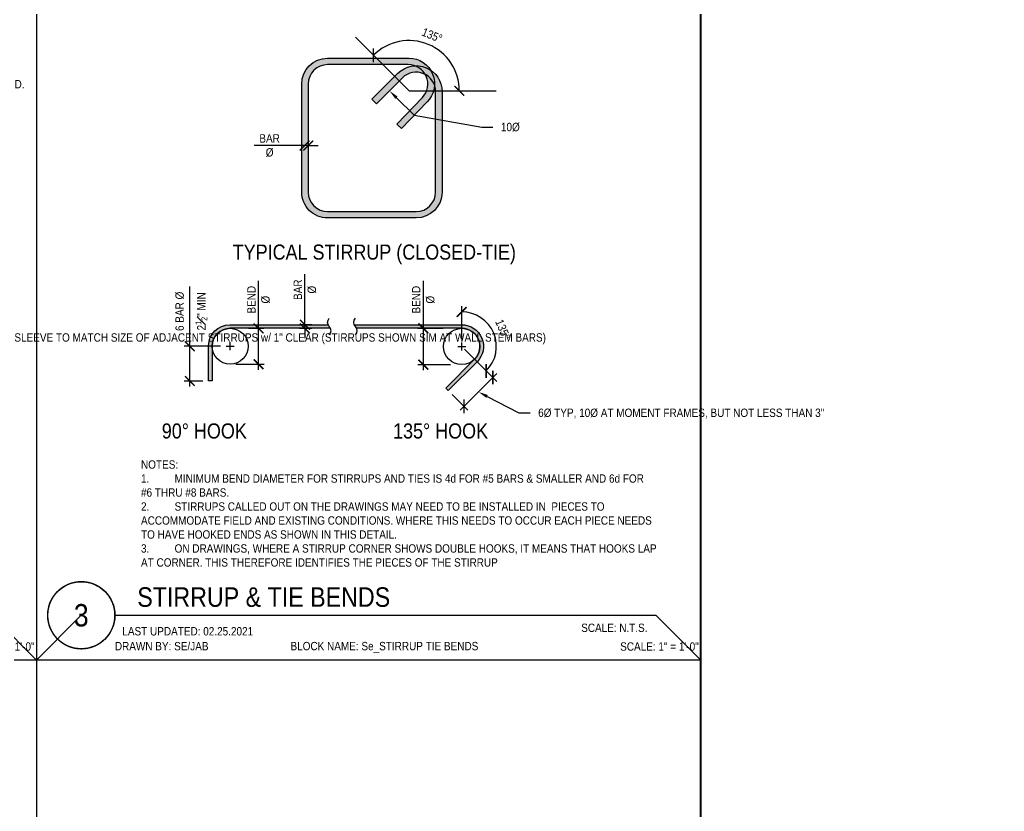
# Model space of a CAD drawing. Header units: inches. Extents: x -16404 to 14624, y -1591 to 16152.
# Drawn here: x 8255.1 to 8386.9, y 1353.7 to 1459.8 of the extents above; entities that cross this region are included whole.
import ezdxf
from ezdxf import colors
from ezdxf.entities.mleader import LeaderData, LeaderLine
from ezdxf.enums import TextEntityAlignment as Align
from ezdxf.math import Vec2, Vec3

# ---------------------------------------------------------------- set-up
doc = ezdxf.new("R2010")
doc.units = ezdxf.units.IN
doc.header["$LTSCALE"] = 24
doc.header["$MEASUREMENT"] = 0
doc.linetypes.add('DASHED2', pattern=[0.375, 0.25, -0.125])
doc.layers.get('0').update_dxf_attribs({"linetype": 'CONTINUOUS'})
doc.layers.get('DefPoints').update_dxf_attribs({"color": 251, "linetype": 'CONTINUOUS'})
doc.layers.add('DESIGNER COMMENTS', color=221, linetype='CONTINUOUS', plot=False)
doc.layers.add('S-ANNO-GRID-NONPLOT', color=251, linetype='CONTINUOUS', plot=False)
for name, color, linetype in [('S-ANNO-DIMS', 2, 'CONTINUOUS'), ('S-ANNO-NOTE', 4, 'CONTINUOUS'), ('S-BREAK', 2, 'CONTINUOUS'), ('S-REBAR', 7, 'CONTINUOUS'), ('S-TYP DETAIL BLOCKS', 1, 'CONTINUOUS')]:
    doc.layers.add(name, color=color, linetype=linetype)
doc.layers.add('S-POCHE-227', color=7, linetype='CONTINUOUS', true_color=0xe3e3e3, transparency=0.8)
doc.styles.add('Arial', font='arial.ttf', dxfattribs={"width": 0.85})
doc.dimstyles.new('DIM-12_Se', dxfattribs={"dimscale": 12, "dimtxt": 0.09375, "dimasz": 0.109375, "dimexe": 0.0625, "dimexo": 0.0625, "dimgap": 0.0625, "dimtad": 1, "dimdec": 4, "dimzin": 11, "dimdsep": 46, "dimlunit": 4, "dimtxsty": 'Arial', "dimblk": 'ARCHTICK', "dimcen": 0.125, "dimdle": 0.0625, "dimclrd": 256, "dimclre": 256, "dimclrt": 4, "dimadec": 0, "dimazin": 0, "dimtfac": 0.75, "dimtdec": 4, "dimtmove": 0, "dimatfit": 3, "dimfxl": 1, "dimfrac": 1, "dimtolj": 1, "dimtzin": 0, "dimarcsym": 0})

# ---------------------------------------------------------------- blocks, each defined once
blk = doc.blocks.new('Se_30x42_DETAILS_GRID')
for p, q in [((29.656, 21.75), (29.656, 14.5)), ((37.07, 21.75), (37.07, 14.5)), ((29.656, 14.5), (30.156, 15)), ((29.656, 14.5), (22.242, 14.5)), ((37.07, 14.5), (29.656, 14.5)), ((29.656, 14.5), (29.656, 7.25)), ((37.07, 14.5), (37.07, 7.25))]:
    blk.add_line(p, q)
at = {"linetype": 'DASHED2', "ltscale": 0.5}
for p, q in [((29.656, 14.5), (29.156, 15)), ((37.07, 14.5), (36.57, 15))]:
    blk.add_line(p, q, dxfattribs=at)
blk = doc.blocks.new('_Open90')
at = {"color": 0, "linetype": 'ByBlock', "lineweight": -2}
for p, q in [((-0.5, 0.5), (0, 0)), ((0, 0), (-1, 0)), ((0, 0), (-0.5, -0.5))]:
    blk.add_line(p, q, dxfattribs=at)
blk = doc.blocks.new('_Integral')
at = {"color": 0, "linetype": 'ByBlock', "lineweight": -2}
for centre, start, end in [((0.44, -0.09), 102, 168), ((-0.44, 0.09), 282, 348)]:
    blk.add_arc(centre, 0.454, start, end, dxfattribs=at)
blk = doc.blocks.new('*U789')
at = {"const_width": 0.188}
for points in [[(-4.5, 0, -1), (4.5, 0, 3.732051)], [(-4.5, 0, 1), (4.5, 0, -3.732051)]]:
    blk.add_lwpolyline(points, format="xyb", dxfattribs=at)
blk.add_lwpolyline([(4.5, 0), (76.97, 0)], dxfattribs=at)
blk.add_circle((0, 0), 4.5)
at = {"style": 'Arial', "width": 0.85}
for tag, p in [('DWG_TITLE_1', (7.5, 6.19)), ('DWG_TITLE_2', (7.5, 2.44))]:
    blk.add_attdef(tag, text='', height=2.62, dxfattribs=at).set_placement(p, align=Align.MIDDLE_LEFT)
blk.add_attdef('#', text='', height=3, dxfattribs=at).set_placement((0, 0), align=Align.MIDDLE_CENTER)
blk.add_attdef('SCALE', text='', height=1.12, dxfattribs=at).set_placement((75.84, -1.12), align=Align.TOP_RIGHT)
blk = doc.blocks.new('_ARCHTICK')
at = {"color": 0, "linetype": 'ByBlock', "const_width": 0.15}
blk.add_lwpolyline([(-0.5, -0.5), (0.5, 0.5)], dxfattribs=at)
blk = doc.blocks.new('*D865')
at = {"layer": 'DefPoints', "color": 0, "transparency": 16777216}
for p in [(50.96, 41.43), (50.96, 36.03), (50.96, 36.03), (55.59, 36.03), (55.66, 31.33)]:
    blk.add_point(p, dxfattribs=at)
at = {"layer": 'S-ANNO-DIMS', "lineweight": -2, "transparency": 16777216}
blk.add_arc((50.96, 36.03), 4.64, 315.0233, 90, dxfattribs=at)
at = {"layer": 'S-ANNO-DIMS', "lineweight": -2, "transparency": 16777216, "xscale": 1.3125, "yscale": 1.3125, "zscale": 1.3125}
for p, rotation in [((50.96, 40.66), 180), ((54.24, 32.75), 225.0232756469866)]:
    blk.add_blockref('_ARCHTICK', p, dxfattribs=dict(at, rotation=rotation))
at = {"layer": 'S-ANNO-DIMS', "color": 4, "transparency": 16777216, "insert": (56.46, 38.31), "char_height": 1.125, "attachment_point": 5, "rotation": 292.5116, "style": 'Arial'}
blk.add_mtext('\\A1;135°', dxfattribs=at)
blk = doc.blocks.new('*D866')
at = {"layer": 'DefPoints', "color": 0, "transparency": 16777216}
for p in [(53.02, 33.97), (49.16, 30.11), (51.27, 28)]:
    blk.add_point(p, dxfattribs=at)
at = {"layer": 'S-ANNO-DIMS', "lineweight": -2, "transparency": 16777216}
for p, q in [((53.55, 33.44), (55.66, 31.33)), ((55.66, 32.39), (50.74, 27.47)), ((49.69, 29.58), (51.8, 27.47))]:
    blk.add_line(p, q, dxfattribs=at)
at = {"layer": 'S-ANNO-DIMS', "lineweight": -2, "transparency": 16777216, "xscale": 1.3125, "yscale": 1.3125, "zscale": 1.3125}
for p, rotation in [((55.13, 31.86), 44.99999999999081), ((51.27, 28), 224.9999999999908)]:
    blk.add_blockref('_ARCHTICK', p, dxfattribs=dict(at, rotation=rotation))
blk = doc.blocks.new('*D867')
at = {"layer": 'DefPoints', "color": 0, "transparency": 16777216}
for p in [(45.82, 38.46), (49.24, 38.46), (50.21, 33.59)]:
    blk.add_point(p, dxfattribs=at)
at = {"layer": 'S-ANNO-DIMS', "lineweight": -2, "transparency": 16777216}
for p, q in [((45.82, 38.46), (45.82, 44.82)), ((48.49, 38.46), (45.07, 38.46)), ((45.82, 32.84), (45.82, 38.46)), ((49.46, 33.59), (45.07, 33.59))]:
    blk.add_line(p, q, dxfattribs=at)
at = {"layer": 'S-ANNO-DIMS', "lineweight": -2, "transparency": 16777216, "xscale": 1.3125, "yscale": 1.3125, "zscale": 1.3125}
for p, rotation in [((45.82, 38.46), 90), ((45.82, 33.59), 270)]:
    blk.add_blockref('_ARCHTICK', p, dxfattribs=dict(at, rotation=rotation))
at = {"layer": 'S-ANNO-DIMS', "color": 4, "transparency": 16777216, "insert": (45.82, 42.3), "char_height": 1.125, "attachment_point": 5, "rotation": 90, "style": 'Arial'}
blk.add_mtext('\\A1;BEND\\P%%C ', dxfattribs=at)
blk = doc.blocks.new('*D868')
at = {"layer": 'DefPoints', "color": 0, "transparency": 16777216}
for p in [(29.96, 38.94), (31.64, 38.94), (31.64, 38.46)]:
    blk.add_point(p, dxfattribs=at)
at = {"layer": 'S-ANNO-DIMS', "lineweight": -2, "transparency": 16777216}
for p, q in [((29.96, 38.94), (29.96, 45.7)), ((30.89, 38.94), (29.21, 38.94)), ((30.89, 38.46), (29.21, 38.46)), ((29.96, 38.46), (29.96, 38.94)), ((29.96, 38.46), (29.96, 37.15))]:
    blk.add_line(p, q, dxfattribs=at)
at = {"layer": 'S-ANNO-DIMS', "lineweight": -2, "transparency": 16777216, "xscale": 1.3125, "yscale": 1.3125, "zscale": 1.3125}
for p, rotation in [((29.96, 38.94), 270), ((29.96, 38.46), 90)]:
    blk.add_blockref('_ARCHTICK', p, dxfattribs=dict(at, rotation=rotation))
at = {"layer": 'S-ANNO-DIMS', "color": 4, "transparency": 16777216, "insert": (29.96, 43.64), "char_height": 1.125, "attachment_point": 5, "rotation": 90, "style": 'Arial'}
blk.add_mtext('\\A1;BAR\\P%%C ', dxfattribs=at)
blk = doc.blocks.new('*D2468')
at = {"layer": 'DefPoints', "color": 0, "transparency": 16777216}
for p in [(14.54, 36.06), (19.4, 36.06), (17.05, 31.4)]:
    blk.add_point(p, dxfattribs=at)
at = {"layer": 'S-ANNO-DIMS', "lineweight": -2, "transparency": 16777216}
for p, q in [((14.54, 36.06), (14.54, 44.08)), ((18.65, 36.06), (13.79, 36.06)), ((14.54, 30.65), (14.54, 36.06)), ((16.3, 31.4), (13.79, 31.4))]:
    blk.add_line(p, q, dxfattribs=at)
at = {"layer": 'S-ANNO-DIMS', "lineweight": -2, "transparency": 16777216, "xscale": 1.3125, "yscale": 1.3125, "zscale": 1.3125}
for p, rotation in [((14.54, 36.06), 90), ((14.54, 31.4), 270)]:
    blk.add_blockref('_ARCHTICK', p, dxfattribs=dict(at, rotation=rotation))
at = {"layer": 'S-ANNO-DIMS', "color": 4, "transparency": 16777216, "char_height": 1.125, "attachment_point": 5, "rotation": 90, "style": 'Arial'}
for s, insert in [('\\A1;6 BAR %%C', (13.19, 40.74)), ('\\A1;2{\\H0.7x;\\S1#2;\\H1.4286x;" MIN}', (16.08, 40.74))]:
    blk.add_mtext(s, dxfattribs=dict(at, insert=insert))
blk = doc.blocks.new('*D869')
at = {"layer": 'DefPoints', "color": 0, "transparency": 16777216}
for p in [(23.75, 38.46), (23.75, 38.46), (19.94, 33.65)]:
    blk.add_point(p, dxfattribs=at)
at = {"layer": 'S-ANNO-DIMS', "lineweight": -2, "transparency": 16777216}
for p, q in [((23.75, 38.46), (23.75, 44.82)), ((23.75, 32.9), (23.75, 38.46)), ((20.69, 33.65), (24.5, 33.65))]:
    blk.add_line(p, q, dxfattribs=at)
at = {"layer": 'S-ANNO-DIMS', "lineweight": -2, "transparency": 16777216, "xscale": 1.3125, "yscale": 1.3125, "zscale": 1.3125}
for p, rotation in [((23.75, 38.46), 90), ((23.75, 33.65), 270)]:
    blk.add_blockref('_ARCHTICK', p, dxfattribs=dict(at, rotation=rotation))
at = {"layer": 'S-ANNO-DIMS', "color": 4, "transparency": 16777216, "insert": (23.75, 42.3), "char_height": 1.125, "attachment_point": 5, "rotation": 90, "style": 'Arial'}
blk.add_mtext('\\A1;BEND\\P%%C ', dxfattribs=at)
blk = doc.blocks.new('*D870')
at = {"layer": 'DefPoints', "color": 0, "transparency": 16777216}
for p in [(36.72, 77.47), (48.67, 75.06), (43.9, 70.29), (43.9, 70.29), (55.57, 70.29)]:
    blk.add_point(p, dxfattribs=at)
at = {"layer": 'S-ANNO-DIMS', "lineweight": -2, "transparency": 16777216}
blk.add_arc((43.9, 70.29), 6.74, 360, 135, dxfattribs=at)
at = {"layer": 'S-ANNO-DIMS', "lineweight": -2, "transparency": 16777216, "xscale": 1.3125, "yscale": 1.3125, "zscale": 1.3125}
for p, rotation in [((39.13, 75.06), 225.0000000000073), ((50.64, 70.29), 269.9999999999999)]:
    blk.add_blockref('_ARCHTICK', p, dxfattribs=dict(at, rotation=rotation))
at = {"layer": 'S-ANNO-DIMS', "color": 4, "transparency": 16777216, "insert": (46.99, 77.74), "char_height": 1.125, "attachment_point": 5, "rotation": 337.5, "style": 'Arial'}
blk.add_mtext('\\A1;135°', dxfattribs=at)
blk = doc.blocks.new('*D871')
at = {"layer": 'DefPoints', "color": 0, "transparency": 16777216}
for p in [(29.92, 62.96), (29.92, 62.96), (30.4, 62.96)]:
    blk.add_point(p, dxfattribs=at)
at = {"layer": 'S-ANNO-DIMS', "lineweight": -2, "transparency": 16777216}
for p, q in [((29.92, 62.96), (23.16, 62.96)), ((30.4, 62.96), (29.92, 62.96)), ((30.4, 62.96), (31.71, 62.96))]:
    blk.add_line(p, q, dxfattribs=at)
at = {"layer": 'S-ANNO-DIMS', "lineweight": -2, "transparency": 16777216, "xscale": 1.3125, "yscale": 1.3125, "zscale": 1.3125}
blk.add_blockref('_ARCHTICK', (29.92, 62.96), dxfattribs=at)
at = {"layer": 'S-ANNO-DIMS', "lineweight": -2, "transparency": 16777216, "xscale": 1.3125, "yscale": 1.3125, "zscale": 1.3125, "rotation": 180}
blk.add_blockref('_ARCHTICK', (30.4, 62.96), dxfattribs=at)
at = {"layer": 'S-ANNO-DIMS', "color": 4, "transparency": 16777216, "insert": (25.23, 62.96), "char_height": 1.125, "attachment_point": 5, "style": 'Arial'}
blk.add_mtext('\\A1;BAR\\P%%C ', dxfattribs=at)
blk = doc.blocks.new('Se_END INTERSECTION AND CORNERS OF CONCRETE WALLS & FOOTINGS')
at = {"layer": 'S-ANNO-NOTE'}
ml = blk.add_multileader_mtext('Standard', dxfattribs=at)
ml.set_content('#3 U BARS AT TYP HORIZONTAL BAR SPACING', color=4, style='Arial')
ml.set_leader_properties(color=2)
ml.build(insert=Vec2(0, 0))
ml.multileader.update_dxf_attribs({"dogleg_length": 0.125, "arrow_head_size": 1.3125, "scale": 12})
ctx = ml.context
ctx.base_point, ctx.scale, ctx.char_height, ctx.arrow_head_size, ctx.landing_gap_size, ctx.plane_origin = Vec3(61.5, 157.11819), 12, 1.125, 1.3125, 1.08, Vec3(84.28095, -151.81333)
notes = []
notes.append((ctx, [(1, (1, 1, 0), (60, 157.11819), (1, 0), 1.5, [(0, [(52.75, 149.78735)], 0, [])])]))
ctx.mtext.insert, ctx.mtext.width, ctx.mtext.flow_direction = Vec3(62.58, 157.69028), 11.1279453, 5
ml = blk.add_multileader_mtext('Standard', dxfattribs=at)
ml.set_content('TYP WALL VERT BAR', color=4, style='Arial')
ml.set_leader_properties(color=2)
ml.build(insert=Vec2(0, 0))
ml.multileader.update_dxf_attribs({"dogleg_length": 0.125, "arrow_head_size": 1.3125, "scale": 12})
ctx = ml.context
ctx.base_point, ctx.scale, ctx.char_height, ctx.arrow_head_size, ctx.landing_gap_size, ctx.plane_origin = Vec3(158.625, 157.22955), 12, 1.125, 1.3125, 1.08, Vec3(96.51222, -165.62382)
notes.append((ctx, [(0, (1, 1, 0), (157.125, 157.22955), (1, 0), 1.5, [(1, [(148, 148.10455)], 0, [])])]))
ctx.mtext.insert, ctx.mtext.width, ctx.mtext.flow_direction = Vec3(159.705, 157.79244), 9.5057509, 5
for ctx, leaders in notes:
    for number, flags, end, landing, length, lines in leaders:
        leader = LeaderData()
        leader.index, (leader.has_last_leader_line, leader.has_dogleg_vector, leader.attachment_direction) = number, flags
        leader.last_leader_point, leader.dogleg_vector, leader.dogleg_length = Vec3(end), Vec3(landing), length
        for number, points, colour, breaks in lines:
            line = LeaderLine()
            line.index, line.vertices, line.color, line.breaks = number, Vec3.list(points), colors.encode_raw_color(colour), breaks
            leader.lines.append(line)
        ctx.leaders.append(leader)
blk = doc.blocks.new('Se_PIPE SLEEVE THROUGH CONCRETE FOOTING STEM')
at = {"layer": 'DESIGNER COMMENTS', "insert": (82.7091, -3.625), "char_height": 1.125, "width": 19.68745, "attachment_point": 3, "style": 'Arial'}
blk.add_mtext('\\A1;SCALE: 1{\\H1x;" = 1\'-0"}', dxfattribs=at)
at = {"layer": 'S-ANNO-NOTE'}
ml = blk.add_multileader_mtext('Standard', dxfattribs=at)
ml.set_content('PIPE SLEEVE WHERE OCCURS, S.M.D.', color=4, style='Arial')
ml.set_leader_properties(color=2)
ml.build(insert=Vec2(0, 0))
ml.multileader.update_dxf_attribs({"dogleg_length": 0.125, "arrow_head_size": 1.3125, "scale": 12})
ctx = ml.context
ctx.base_point, ctx.scale, ctx.char_height, ctx.arrow_head_size, ctx.landing_gap_size, ctx.plane_origin = Vec3(55.34362, 71.07152), 12, 1.125, 1.3125, 1.08, Vec3(68.85312, 361.18042)
notes = []
notes.append((ctx, [(1, (1, 1, 0), (53.84362, 71.07152), (1, 0), 1.5, [(0, [(42.84362, 58.07152)], 0, [])])]))
ctx.mtext.insert, ctx.mtext.width, ctx.mtext.flow_direction = Vec3(56.42362, 71.74529), 15.7018751, 5
ml = blk.add_multileader_mtext('Standard', dxfattribs=at)
ml.set_content('ADD STIRRUP ON EACH SIDE OF PIPE SLEEVE TO MATCH SIZE OF ADJACENT STIRRUPS w/ 1" CLEAR (STIRRUPS SHOWN SIM AT WALL STEM BARS)', color=4, style='Arial')
ml.set_leader_properties(color=2)
ml.build(insert=Vec2(0, 0))
ml.multileader.update_dxf_attribs({"dogleg_length": 0.36, "arrow_head_size": 1.3125, "scale": 12})
ctx = ml.context
ctx.base_point, ctx.scale, ctx.char_height, ctx.arrow_head_size, ctx.landing_gap_size, ctx.plane_origin = Vec3(53.91549, 37.07152), 12, 1.125, 1.3125, 1.08, Vec3(4.17465, 339.92106)
notes.append((ctx, [(0, (1, 1, 0), (52.41549, 37.07152), (1, 0), 1.5, [(1, [(38.34362, 50.07152), (47.34362, 50.07152)], 0, [])])]))
ctx.mtext.insert, ctx.mtext.width, ctx.mtext.flow_direction = Vec3(54.99549, 37.79939), 23.8756938, 5
for ctx, leaders in notes:
    for number, flags, end, landing, length, lines in leaders:
        leader = LeaderData()
        leader.index, (leader.has_last_leader_line, leader.has_dogleg_vector, leader.attachment_direction) = number, flags
        leader.last_leader_point, leader.dogleg_vector, leader.dogleg_length = Vec3(end), Vec3(landing), length
        for number, points, colour, breaks in lines:
            line = LeaderLine()
            line.index, line.vertices, line.color, line.breaks = number, Vec3.list(points), colors.encode_raw_color(colour), breaks
            leader.lines.append(line)
        ctx.leaders.append(leader)
blk = doc.blocks.new('Se_SILL PLATE BOLTING AT SHEAR WALL')
at = {"layer": 'S-ANNO-NOTE'}
ml = blk.add_multileader_mtext('Standard', dxfattribs=at)
ml.set_content('\\A1;2x4 STRUCTURAL WALL WHERE OCCURS PER PLAN', color=4, style='Arial')
ml.set_leader_properties(color=2)
ml.set_arrow_properties(name='INTEGRAL')
ml.build(insert=Vec2(0, 0))
ml.multileader.update_dxf_attribs({"dogleg_length": 0.36, "arrow_head_size": 1.3125, "scale": 12})
ctx = ml.context
ctx.base_point, ctx.scale, ctx.char_height, ctx.arrow_head_size, ctx.landing_gap_size, ctx.plane_origin = Vec3(34.85455, 70.90393), 12, 1.125, 1.3125, 1.08, Vec3(-5.74255, 354.61849)
notes = []
notes.append((ctx, [(0, (1, 1, 0), (33.35455, 70.90393), (1, 0), 1.5, [(0, [(28.12124, 60.12084)], 0, [])])]))
ctx.mtext.insert, ctx.mtext.width, ctx.mtext.flow_direction = Vec3(35.93455, 71.47602), 20.2188117, 5
ml = blk.add_multileader_mtext('Standard', dxfattribs=at)
ml.set_content('\\A1;ANCHOR BOLT w/ BEARING PLATE PER SHEAR WALL SCHEDULE, TYP.', color=4, style='Arial')
ml.set_leader_properties(color=2)
ml.build(insert=Vec2(0, 0))
ml.multileader.update_dxf_attribs({"dogleg_length": 0.36, "arrow_head_size": 1.3125, "scale": 12})
ctx = ml.context
ctx.base_point, ctx.scale, ctx.char_height, ctx.arrow_head_size, ctx.landing_gap_size, ctx.plane_origin = Vec3(34.85455, 62.87318), 12, 1.125, 1.3125, 1.08, Vec3(-5.74255, 346.58774)
notes.append((ctx, [(0, (1, 1, 0), (33.35455, 62.87318), (1, 0), 1.5, [(0, [(27.87017, 52.09009)], 0, [])])]))
ctx.mtext.insert, ctx.mtext.width, ctx.mtext.flow_direction = Vec3(35.93455, 63.54695), 17.6679562, 5
ml = blk.add_multileader_mtext('Standard', dxfattribs=at)
ml.set_content('\\A1;MIN 3x SILL PLATE, TYP', color=4, style='Arial')
ml.set_leader_properties(color=2)
ml.build(insert=Vec2(0, 0))
ml.multileader.update_dxf_attribs({"dogleg_length": 0.36, "arrow_head_size": 1.3125, "scale": 12})
ctx = ml.context
ctx.base_point, ctx.scale, ctx.char_height, ctx.arrow_head_size, ctx.landing_gap_size, ctx.plane_origin = Vec3(34.91893, 55.19904), 12, 1.125, 1.3125, 1.08, Vec3(-5.24255, 338.4136)
notes.append((ctx, [(0, (1, 1, 0), (33.41893, 55.19904), (1, 0), 1.5, [(0, [(29.35455, 47.84683)], 0, [])])]))
ctx.mtext.insert, ctx.mtext.width, ctx.mtext.flow_direction = Vec3(35.99893, 55.87281), 24.332059, 5
ml = blk.add_multileader_mtext('Standard', dxfattribs=at)
ml.set_content('\\A1;HOLDOWN POST PER PLAN AND SHEAR WALL SCHEDULE', color=4, style='Arial')
ml.set_leader_properties(color=2)
ml.build(insert=Vec2(0, 0))
ml.multileader.update_dxf_attribs({"dogleg_length": 0.36, "arrow_head_size": 1.3125, "scale": 12})
ctx = ml.context
ctx.base_point, ctx.scale, ctx.char_height, ctx.arrow_head_size, ctx.landing_gap_size, ctx.plane_origin = Vec3(34.91893, 51.81448), 12, 1.125, 1.3125, 1.08, Vec3(52.0335, 318.7076)
notes.append((ctx, [(1, (1, 1, 0), (33.41893, 51.81448), (1, 0), 1.5, [(0, [(30.36145, 39.12318)], 0, [])])]))
ctx.mtext.insert, ctx.mtext.width, ctx.mtext.flow_direction = Vec3(35.99893, 52.38658), 14.0966951, 5
ml = blk.add_multileader_mtext('Standard', dxfattribs=at)
ml.set_content('\\A1;2x6 STRUCTURAL WALL WHERE OCCURS PER PLAN', color=4, style='Arial')
ml.set_leader_properties(color=2)
ml.set_arrow_properties(name='INTEGRAL')
ml.build(insert=Vec2(0, 0))
ml.multileader.update_dxf_attribs({"dogleg_length": 0.36, "arrow_head_size": 1.3125, "scale": 12})
ctx = ml.context
ctx.base_point, ctx.scale, ctx.char_height, ctx.arrow_head_size, ctx.landing_gap_size, ctx.plane_origin = Vec3(59.97955, 50.47147), 12, 1.125, 1.3125, 1.08, Vec3(18.88245, 328.09377)
notes.append((ctx, [(0, (1, 1, 0), (58.47955, 50.47147), (1, 0), 1.5, [(0, [(47.46339, 37.48361)], 0, [])])]))
ctx.mtext.insert, ctx.mtext.width, ctx.mtext.flow_direction = Vec3(61.05955, 51.04356), 19.86308, 5
ml = blk.add_multileader_mtext('Standard', dxfattribs=at)
ml.set_content('\\A1;{\\C4;SILL PLATE SPLICE WHERE OCCURS}', color=4, style='Arial')
ml.set_leader_properties(color=2)
ml.build(insert=Vec2(0, 0))
ml.multileader.update_dxf_attribs({"dogleg_length": 0.36, "arrow_head_size": 1.3125, "scale": 12})
ctx = ml.context
ctx.base_point, ctx.scale, ctx.char_height, ctx.arrow_head_size, ctx.landing_gap_size, ctx.plane_origin = Vec3(59.97955, 45.08593), 12, 1.125, 1.3125, 1.08, Vec3(18.88245, 332.83774)
notes.append((ctx, [(0, (1, 1, 0), (58.47955, 45.08593), (1, 0), 1.5, [(0, [(55.47955, 39.12318)], 0, [])])]))
ctx.mtext.insert, ctx.mtext.width, ctx.mtext.flow_direction = Vec3(61.05955, 45.65802), 15.3631521, 5
for ctx, leaders in notes:
    for number, flags, end, landing, length, lines in leaders:
        leader = LeaderData()
        leader.index, (leader.has_last_leader_line, leader.has_dogleg_vector, leader.attachment_direction) = number, flags
        leader.last_leader_point, leader.dogleg_vector, leader.dogleg_length = Vec3(end), Vec3(landing), length
        for number, points, colour, breaks in lines:
            line = LeaderLine()
            line.index, line.vertices, line.color, line.breaks = number, Vec3.list(points), colors.encode_raw_color(colour), breaks
            leader.lines.append(line)
        ctx.leaders.append(leader)
blk = doc.blocks.new('Se_STIRRUP TIE BENDS')
at = {"layer": 'S-POCHE-227'}
h = blk.add_hatch(color=256, dxfattribs=at)
h.dxf.hatch_style = 1
h.paths.add_polyline_path([(32.99665, 73.8078), (43.77443, 73.8078, -0.091244886), (44.70296, 73.65625, -0.161147357), (46.79891, 73.06649, 0.257763336), (43.88753, 74.6742), (32.99665, 74.6742, 0.414213555), (29.53106, 71.20861), (29.53106, 56.71358, 0.414213569), (32.9951, 53.24954), (44.85976, 53.24954, 0.414213562), (48.32534, 56.71513), (48.32534, 70.19421, 0.249215375), (46.79891, 73.06649, -0.156633403), (47.32132, 71.02877, -0.081900897), (47.45895, 70.19421), (47.45895, 56.71513, -0.414213562), (44.85976, 54.11594), (32.99665, 54.11594, -0.414213562), (30.39746, 56.71513), (30.39746, 71.20861, -0.414213562)])
h = blk.add_hatch(color=256, dxfattribs=at)
h.dxf.hatch_style = 1
h.paths.add_polyline_path([(44.70296, 73.65625, 0.187175864), (42.40922, 72.64475), (38.93586, 69.17139), (39.54849, 68.55875), (43.02185, 72.03211, -0.33132196), (46.09299, 72.48221, 0.180721196)])
h = blk.add_hatch(color=256, dxfattribs=at)
h.dxf.hatch_style = 1
h.paths.add_polyline_path([(46.79891, 73.06649, 0.161147357), (44.70296, 73.65625, -0.180721196), (46.09299, 72.48221, -0.189615573), (47.32132, 71.02877, 0.156633403)])
h = blk.add_hatch(color=256, dxfattribs=at)
h.dxf.hatch_style = 1
h.paths.add_polyline_path([(47.32132, 71.02877, 0.189615573), (46.09299, 72.48221, -0.33132196), (45.69669, 69.40367), (42.2613, 65.84594), (42.87403, 65.23321), (46.32102, 68.80296, 0.183306645)])
h = blk.add_hatch(color=256, dxfattribs=at)
h.dxf.hatch_style = 1
h.paths.add_polyline_path([(33.06264, 38.94431), (19.89238, 38.94344, 0.414194401), (17.05338, 36.10426), (17.05338, 31.40411), (17.53338, 31.40411), (17.53338, 36.06388, -0.414213562), (19.93338, 38.46388), (33.38556, 38.46388, 0.09077871), (33.2238, 38.70379, -0.092237398)])
h = blk.add_hatch(color=256, dxfattribs=at)
h.dxf.hatch_style = 1
h.paths.add_polyline_path([(50.95853, 38.94388), (36.57755, 38.94388, 0.09216575), (36.73862, 38.70358, -0.0907044), (36.90029, 38.46388), (50.95853, 38.46388, -0.667812356), (52.68172, 34.30969), (48.82213, 30.45009), (49.16154, 30.11068), (53.0213, 33.97044, 0.667843869)])
at = {"layer": 'S-ANNO-DIMS'}
for p, q in [((50.95853, 37.06939), (50.95853, 41.42915)), ((22.40623, 38.46388), (24.46911, 38.46388)), ((55.51448, 31.47693), (51.32301, 35.66841))]:
    blk.add_line(p, q, dxfattribs=at)
at = {"layer": 'S-ANNO-NOTE', "color": 2}
for q in [(36.72156, 77.46848), (55.57021, 70.28963)]:
    blk.add_line((43.90041, 70.28963), q, dxfattribs=at)
at = {"layer": 'S-ANNO-NOTE'}
for p, q in [((19.39941, 36.05651), (20.47941, 36.05651)), ((19.93941, 35.51651), (19.93941, 36.59651)), ((50.41853, 36.02939), (51.49853, 36.02939)), ((50.95853, 35.48939), (50.95853, 36.56939))]:
    blk.add_line(p, q, dxfattribs=at)
at = {"layer": 'S-ANNO-NOTE', "color": 1, "ltscale": 0.75}
for centre, radius in [((19.93941, 36.05651), 2.40738), ((50.95853, 36.02939), 2.43449)]:
    blk.add_circle(centre, radius, dxfattribs=at)
at = {"layer": 'S-BREAK'}
for points in [[(33.22268, 37.57911, 0.408464845), (33.2235, 38.7041, -0.407414976), (33.2235, 39.81018, -2.166216757)], [(36.73751, 37.57889, 0.408464845), (36.73832, 38.70388, -0.407414976), (36.73832, 39.80996, -2.166216757)]]:
    blk.add_lwpolyline(points, format="xyb", dxfattribs=at)
at = {"layer": 'S-REBAR'}
for points in [[(39.54849, 68.55875), (38.93586, 69.17139), (42.40922, 72.64475, -0.668016982), (48.32534, 70.19576), (48.32534, 56.71513, -0.414213562), (44.85976, 53.24954), (32.9951, 53.24954, -0.414344554), (29.53106, 56.71513), (29.53106, 71.20861, -0.414213553), (32.99665, 74.6742), (43.88753, 74.6742, -0.668016931), (46.32102, 68.80296), (42.87403, 65.23321), (42.2613, 65.84594), (45.69669, 69.40367, 0.668178638), (43.78144, 73.80793, 1.815498536)], [(43.76629, 73.8078), (32.99665, 73.8078, 0.414213562), (30.39746, 71.20861), (30.39746, 56.71513, 0.414213562), (32.99665, 54.11594), (44.85976, 54.11594, 0.414213562), (47.45895, 56.71513), (47.45895, 70.19421, 0.668178638), (43.02185, 72.03211), (39.54849, 68.55875)], [(33.38556, 38.46388), (19.93338, 38.46388, 0.414213562), (17.53338, 36.06388), (17.53338, 31.40411), (17.05338, 31.40411), (17.05338, 36.10426, -0.414213562), (19.89256, 38.94344), (33.06264, 38.94431)], [(36.57755, 38.94388), (50.95853, 38.94388, -0.667843869), (53.0213, 33.97044), (49.16154, 30.11068), (48.82213, 30.45009), (52.68172, 34.30969, 0.667812356), (50.95853, 38.46388), (36.90029, 38.46388)]]:
    blk.add_lwpolyline(points, format="xyb", dxfattribs=at)
at = {"layer": 'DESIGNER COMMENTS', "char_height": 1.125, "style": 'Arial'}
for s, insert, width, attachment_point in [('\\A1;LAST UPDATED: 02.25.2021', (5.49984, -1.58101), 17.4709661, 1), ('\\A1;DRAWN BY: SE/JAB', (4.49984, -3.58101), 12.4848985, 1), ('\\A1;BLOCK NAME: Se_STIRRUP TIE BENDS', (40.60455, -4.29464), 25.1066158, 5), ('\\A1;SCALE: 1{\\H1x;" = 1\'-0"}', (82.7091, -3.625), 19.68745, 3)]:
    blk.add_mtext(s, dxfattribs=dict(at, insert=insert, width=width, attachment_point=attachment_point))
at = {"layer": 'S-ANNO-NOTE', "color": 6, "insert": (39.25536, 47.06017), "char_height": 2.025, "width": 64.5013994, "attachment_point": 8, "style": 'Arial'}
blk.add_mtext('TYPICAL STIRRUP (CLOSED-TIE)', dxfattribs=at)
at = {"layer": 'S-ANNO-NOTE', "color": 6, "char_height": 2.025, "attachment_point": 8, "style": 'Arial'}
for s, insert in [('90%%D HOOK', (16.47871, 23.66246)), ('135%%D HOOK', (48.12512, 23.66246))]:
    blk.add_mtext(s, dxfattribs=dict(at, insert=insert))
at = {"layer": 'S-ANNO-NOTE', "insert": (8.00004, 6.50001), "char_height": 1.125, "width": 68.9990448, "attachment_point": 7, "style": 'Arial'}
blk.add_mtext('NOTES: {\\L\\P\\pi-3.375,l3.375,t3.375;}1.^IMINIMUM BEND DIAMETER FOR STIRRUPS AND TIES IS 4d FOR #5 BARS & SMALLER AND 6d FOR #6 THRU #8 BARS.\\P2.^ISTIRRUPS CALLED OUT ON THE DRAWINGS MAY NEED TO BE INSTALLED IN  PIECES TO ACCOMMODATE FIELD AND EXISTING CONDITIONS. WHERE THIS NEEDS TO OCCUR EACH PIECE NEEDS TO HAVE HOOKED ENDS AS SHOWN IN THIS DETAIL. \\P3.^ION DRAWINGS, WHERE A STIRRUP CORNER SHOWS DOUBLE HOOKS, IT MEANS THAT HOOKS LAP AT CORNER. THIS THEREFORE IDENTIFIES THE PIECES OF THE STIRRUP', dxfattribs=at)
at = {"layer": 'S-ANNO-DIMS'}
for base, line1, line2, picture, middle in [((48.66739, 75.05661), ((43.90041, 70.28963), (55.57021, 70.28963)), ((43.90041, 70.28963), (36.72156, 77.46848)), '*D870', (46.98725, 77.74193)), ((55.59411, 36.03064), ((55.65759, 31.33415), (50.95853, 36.02939)), ((50.95853, 36.02939), (50.95853, 41.42915)), '*D865', (56.46472, 38.31144))]:
    dim = blk.add_angular_dim_2l(base=base, line1=line1, line2=line2, dimstyle='DIM-12_Se', dxfattribs=at)
    dim.commit()
    dim.dimension.update_dxf_attribs({"geometry": picture, "text_midpoint": middle})
for base, p1, p2, angle, text, picture, middle, dimtype in [((29.91712, 62.96187), (30.39746, 62.96187), (29.91712, 62.96187), 180, 'BAR\\X%%C ', '*D871', (25.22614, 62.96187), 128), ((29.95587, 38.94421), (31.63915, 38.46388), (31.63915, 38.94421), 90, 'BAR\\X%%C ', '*D868', (29.95587, 43.6352), 128), ((14.54166, 36.05651), (17.05338, 31.40411), (19.39941, 36.05651), 90, '6 BAR %%C\\X2{\\H0.7x;\\S1#2;\\H1.4286x;" MIN}', '*D2468', (14.54166, 40.74408), 160), ((23.74911, 38.46388), (19.93941, 33.64913), (23.74911, 38.46388), 90, 'BEND\\X%%C ', '*D869', (23.74911, 42.29766), 128), ((45.82221, 38.46388), (50.20853, 33.5949), (49.23905, 38.46388), 90, 'BEND\\X%%C ', '*D867', (45.82221, 42.29766), 128)]:
    dim = blk.add_linear_dim(base=base, p1=p1, p2=p2, angle=angle, text=text, dimstyle='DIM-12_Se', dxfattribs=at)
    dim.commit()
    dim.dimension.update_dxf_attribs({"geometry": picture, "text_midpoint": middle, "dimtype": dimtype})
dim = blk.add_linear_dim(base=(51.2675, 28.00472), p1=(53.0213, 33.97044), p2=(49.16154, 30.11068), angle=225, text=' ', dimstyle='DIM-12_Se', dxfattribs=at)
dim.commit()
dim.dimension.update_dxf_attribs({"geometry": '*D866', "text_midpoint": (53.19738, 29.9346)})
at = {"layer": 'S-ANNO-NOTE'}
ml = blk.add_multileader_mtext('Standard', dxfattribs=at)
ml.set_content('10%%C', color=4, style='Arial')
ml.set_leader_properties(color=2)
ml.build(insert=Vec2(0, 0))
ml.multileader.update_dxf_attribs({"dogleg_length": 0.36, "arrow_head_size": 1.3125, "scale": 12})
ctx = ml.context
ctx.base_point, ctx.scale, ctx.char_height, ctx.arrow_head_size, ctx.landing_gap_size, ctx.plane_origin = Vec3(55.13304, 65.42569), 12, 1.125, 1.3125, 1.08, Vec3(21.58105, 357.93101)
notes = []
notes.append((ctx, [(0, (1, 1, 0), (53.63304, 65.42569), (1, 0), 1.5, [(1, [(41.28517, 70.29543), (44.59753, 67.01808)], 0, [])])]))
ctx.mtext.insert, ctx.mtext.width, ctx.mtext.flow_direction = Vec3(56.21304, 66.01083), 2.4866721, 5
ml = blk.add_multileader_mtext('Standard', dxfattribs=at)
ml.set_content('6%%C TYP, 10%%C AT MOMENT FRAMES, BUT NOT LESS THAN 3"', color=4, style='Arial')
ml.set_leader_properties(color=2)
ml.build(insert=Vec2(0, 0))
ml.multileader.update_dxf_attribs({"dogleg_length": 0.36, "arrow_head_size": 1.3125, "scale": 12})
ctx = ml.context
ctx.base_point, ctx.scale, ctx.char_height, ctx.arrow_head_size, ctx.landing_gap_size, ctx.plane_origin = Vec3(60.11848, 27.13178), 12, 1.125, 1.3125, 1.08, Vec3(27.86957, 320.15816)
notes.append((ctx, [(0, (1, 1, 0), (58.61848, 27.13178), (1, 0), 1.5, [(0, [(53.19738, 29.9346)], 0, [])])]))
ctx.mtext.insert, ctx.mtext.width, ctx.mtext.flow_direction = Vec3(61.19848, 27.70426), 15.329514, 5
for ctx, leaders in notes:
    for number, flags, end, landing, length, lines in leaders:
        leader = LeaderData()
        leader.index, (leader.has_last_leader_line, leader.has_dogleg_vector, leader.attachment_direction) = number, flags
        leader.last_leader_point, leader.dogleg_vector, leader.dogleg_length = Vec3(end), Vec3(landing), length
        for number, points, colour, breaks in lines:
            line = LeaderLine()
            line.index, line.vertices, line.color, line.breaks = number, Vec3.list(points), colors.encode_raw_color(colour), breaks
            leader.lines.append(line)
        ctx.leaders.append(leader)

msp = doc.modelspace()

# ---------------------------------------------------------------- linework, layer by layer
at = {"layer": 'S-ANNO-GRID-NONPLOT'}
msp.add_line((8346.27297, 0), (8346.27297, 7896), dxfattribs=at)

# ---------------------------------------------------------------- block references
at = {"layer": 'S-ANNO-GRID-NONPLOT', "xscale": 12, "yscale": 12, "zscale": 12}
msp.add_blockref('Se_30x42_DETAILS_GRID', (7901.43657, 1200), dxfattribs=at)
at = {"layer": 'S-ANNO-NOTE'}
msp.add_blockref('*U789', (8263.30569, 1380), dxfattribs=at).add_auto_attribs({'#': '3', 'DWG_TITLE_2': 'STIRRUP & TIE BENDS', 'SCALE': 'SCALE: N.T.S.'})
at = {"layer": 'S-TYP DETAIL BLOCKS'}
for name, p in [('Se_PIPE SLEEVE THROUGH CONCRETE FOOTING STEM', (8174.33841, 1380)), ('Se_SILL PLATE BOLTING AT SHEAR WALL', (8085.37113, 1380)), ('Se_STIRRUP TIE BENDS', (8263.30569, 1380)), ('Se_END INTERSECTION AND CORNERS OF CONCRETE WALLS & FOOTINGS', (8075.16054, 1206))]:
    msp.add_blockref(name, p, dxfattribs=at)

# ---------------------------------------------------------------- leaders
at = {"layer": 'DESIGNER COMMENTS'}
ml = msp.add_multileader_mtext('Standard', dxfattribs=at)
ml.set_content('\\A1;{\\L\\C256;IMPORTANT DESIGNER NOTE:\\l IF YOUR LEDGER DOES NOT ALLOW FOR THE FULL DEPTH OF NAILS SPECIFIED IN THIS CHART.  USE THE CHART TO THE RIGHT AND APPLY ALLOWABLE LOAD REDUCTION FACTOR (REF. PG. 22 OF SIMPSON CATALOG C-C-2019)}', color=4, style='Arial')
ml.set_leader_properties(color=256)
ml.set_arrow_properties(name='OPEN90')
ml.build(insert=Vec2(0, 0))
ml.multileader.update_dxf_attribs({"dogleg_length": 0.36, "arrow_head_size": 5.25, "scale": 48})
ctx = ml.context
ctx.base_point, ctx.scale, ctx.char_height, ctx.arrow_head_size, ctx.landing_gap_size, ctx.plane_origin = Vec3(7749.57679, 7516.2281), 48, 6, 5.25, 4.32, Vec3(7940.50091, 7764.19966)
notes = []
notes.append((ctx, [(0, (0, 0, 0), (0, 0), (1, 0), 1, [])]))
ctx.mtext.insert, ctx.mtext.width, ctx.mtext.defined_height, ctx.mtext.flow_direction = Vec3(7753.89679, 7520.11009), 143.1324041, 28.50097, 5
ml = msp.add_multileader_mtext('Standard', dxfattribs=at)
ml.set_content('\\A1;{\\L\\C256;IMPORTANT DESIGNER NOTE:\\l IF YOUR LEDGER DOES NOT ALLOW FOR THE FULL DEPTH OF NAILS SPECIFIED IN THIS CHART.  USE THE CHART TO THE RIGHT AND APPLY ALLOWABLE LOAD REDUCTION FACTOR (REF. PG. 22 OF SIMPSON CATALOG C-C-2019)}', color=4, style='Arial')
ml.set_leader_properties(color=256)
ml.set_arrow_properties(name='OPEN90')
ml.build(insert=Vec2(0, 0))
ml.multileader.update_dxf_attribs({"dogleg_length": 0.36, "arrow_head_size": 5.25, "scale": 48})
ctx = ml.context
ctx.base_point, ctx.scale, ctx.char_height, ctx.arrow_head_size, ctx.landing_gap_size, ctx.plane_origin = Vec3(1680.51869, 7333.32569), 48, 6, 5.25, 4.32, Vec3(1871.4428, 7581.29725)
notes.append((ctx, [(0, (0, 0, 0), (0, 0), (1, 0), 1, [])]))
ctx.mtext.insert, ctx.mtext.width, ctx.mtext.defined_height, ctx.mtext.flow_direction = Vec3(1684.83869, 7337.20768), 143.1324041, 28.50097, 5
ml = msp.add_multileader_mtext('Standard', dxfattribs=at)
ml.set_content('\\A1;{\\L\\C256;DESIGNER NOTE:\\l THIS DETAIL ALTERNATIVE INCLUDES EQUIVALENT HDU & HDUE HOLDOWNS FOR PROJECTS WHERE BOTH ARE USED}', color=4, style='Arial')
ml.set_leader_properties(color=256)
ml.set_arrow_properties(name='OPEN90')
ml.build(insert=Vec2(0, 0))
ml.multileader.update_dxf_attribs({"dogleg_length": 0.36, "arrow_head_size": 5.25, "scale": 48})
ctx = ml.context
ctx.base_point, ctx.scale, ctx.char_height, ctx.arrow_head_size, ctx.landing_gap_size, ctx.plane_origin = Vec3(1698.96906, 2871.96546), 48, 6, 5.25, 4.32, Vec3(1889.89318, 3119.10619)
notes.append((ctx, [(0, (0, 0, 0), (0, 0), (1, 0), 1, [])]))
ctx.mtext.insert, ctx.mtext.width, ctx.mtext.defined_height, ctx.mtext.flow_direction = Vec3(1703.28906, 2875.01662), 152.2860168, 28.50097, 5
ml = msp.add_multileader_mtext('Standard', dxfattribs=at)
ml.set_content('\\A1;{\\L\\C256;DESIGNER NOTE:\\l REPLACE "HOLDOWN ANCHORAGE AT FOUNDATION" DETAIL WITH DETAIL BELOW IF HDU HOLDOWNS ARE USED INSTEAD OF HDUE HOLDOWNS}', color=4, style='Arial')
ml.set_leader_properties(color=256)
ml.set_arrow_properties(name='OPEN90')
ml.build(insert=Vec2(0, 0))
ml.multileader.update_dxf_attribs({"dogleg_length": 0.36, "arrow_head_size": 5.25, "scale": 48})
ctx = ml.context
ctx.base_point, ctx.scale, ctx.char_height, ctx.arrow_head_size, ctx.landing_gap_size, ctx.plane_origin = Vec3(1698.96906, 2624.11849), 48, 6, 5.25, 4.32, Vec3(1889.89318, 2871.25922)
notes.append((ctx, [(0, (0, 0, 0), (0, 0), (1, 0), 1, [])]))
ctx.mtext.insert, ctx.mtext.width, ctx.mtext.defined_height, ctx.mtext.flow_direction = Vec3(1703.28906, 2627.16965), 152.2860168, 28.50097, 5
for ctx, leaders in notes:
    for number, flags, end, landing, length, lines in leaders:
        leader = LeaderData()
        leader.index, (leader.has_last_leader_line, leader.has_dogleg_vector, leader.attachment_direction) = number, flags
        leader.last_leader_point, leader.dogleg_vector, leader.dogleg_length = Vec3(end), Vec3(landing), length
        for number, points, colour, breaks in lines:
            line = LeaderLine()
            line.index, line.vertices, line.color, line.breaks = number, Vec3.list(points), colors.encode_raw_color(colour), breaks
            leader.lines.append(line)
        ctx.leaders.append(leader)

doc.saveas('drawing.dxf')
